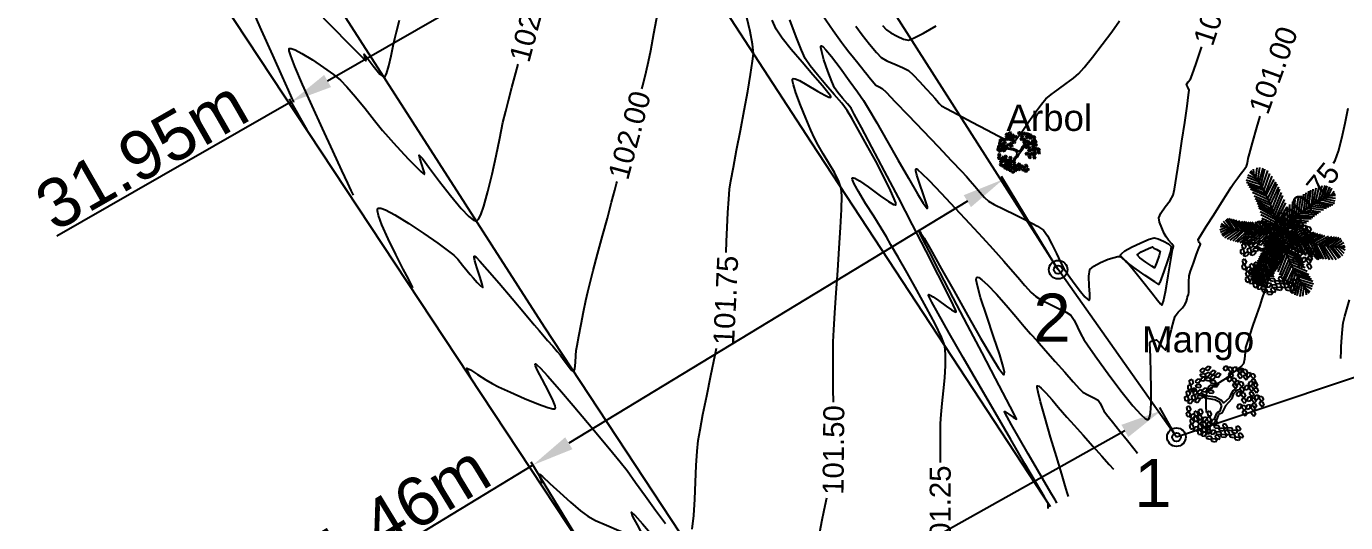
# Model space of a CAD drawing. Header units: millimetres. Extents: x 605578 to 606222, y 1311008 to 1311323.
# Drawn here: x 605671.3 to 605746.7, y 1311080.1 to 1311108.5 of the extents above; entities that cross this region are included whole.
import ezdxf
from ezdxf.enums import TextEntityAlignment as Align

# ---------------------------------------------------------------- set-up
doc = ezdxf.new("R2010")
doc.units = ezdxf.units.MM
doc.header["$LTSCALE"] = 0.0254
doc.header["$MEASUREMENT"] = 0
for name, color, linetype in [('ARBOL', 3, 'Continuous'), ('BORDE CARRETERA', 8, 'Continuous'), ('CERCO', 6, 'Continuous'), ('CIRCULO', 1, 'Continuous'), ('CONT-MJR', 30, 'Continuous'), ('CONT-MNR', 56, 'Continuous'), ('COTAS', 3, 'Continuous'), ('PTOS PI', 7, 'Continuous'), ('TEXTO ARB', 7, 'Continuous')]:
    doc.layers.add(name, color=color, linetype=linetype)
doc.styles.add('COTAS', font='arial.ttf', dxfattribs={"height": 2.8})
doc.styles.add('CURVAS DE NIVEL', font='arial.ttf', dxfattribs={"height": 1.2})
doc.styles.add('PI', font='arial.ttf', dxfattribs={"height": 2})
doc.styles.add('PUNTOS PI', font='arial.ttf', dxfattribs={"height": 0.08})
doc.dimstyles.new('COTAS LINDEROS', dxfattribs={"dimscale": 40, "dimtxt": 2.8, "dimasz": 0.06, "dimexe": 0.005, "dimexo": 0.005, "dimgap": 0.005, "dimtad": 2, "dimzin": 0, "dimdsep": 46, "dimtxsty": 'COTAS', "dimcen": 0.09, "dimclrd": 1, "dimclre": 1, "dimclrt": 3, "dimadec": 0, "dimazin": 0, "dimtfac": 1, "dimtofl": 0, "dimtmove": 0, "dimatfit": 3, "dimldrblk": 'ARCHTICK', "dimfxl": 1, "dimtolj": 1, "dimtzin": 0, "dimarcsym": 0})

# ---------------------------------------------------------------- blocks, each defined once
blk = doc.blocks.new('*U11')
at = {"layer": 'CONT-MJR', "elevation": 100.5, "flags": 128}
blk.add_lwpolyline([(605746.39, 1311089.498), (605746.392, 1311089.53), (605746.397, 1311089.625), (605746.408, 1311089.829), (605746.426, 1311090.184), (605746.456, 1311090.689), (605746.494, 1311091.172), (605746.538, 1311091.532), (605746.627, 1311091.915), (605746.774, 1311092.457), (605746.892, 1311092.861)], dxfattribs=at)
blk = doc.blocks.new('*U12')
at = {"layer": 'CONT-MJR', "elevation": 100.5, "flags": 128}
blk.add_lwpolyline([(605730.825, 1311081.598), (605730.807, 1311081.66), (605730.756, 1311081.834), (605730.645, 1311082.207), (605730.444, 1311082.874), (605730.138, 1311083.891), (605729.809, 1311085), (605729.495, 1311086.08), (605729.237, 1311087.01), (605729.097, 1311087.565), (605729.044, 1311087.829), (605729.039, 1311087.919), (605729.046, 1311087.935), (605729.067, 1311087.939), (605729.131, 1311087.91), (605729.274, 1311087.793), (605729.526, 1311087.534), (605729.89, 1311087.123), (605730.237, 1311086.715), (605730.496, 1311086.418), (605730.739, 1311086.149), (605731.153, 1311085.687), (605731.67, 1311085.108), (605732.22, 1311084.49), (605732.738, 1311083.909), (605733.153, 1311083.443), (605733.399, 1311083.167)], dxfattribs=at)
blk = doc.blocks.new('*U13')
at = {"layer": 'CONT-MNR', "elevation": 100.75, "flags": 128}
for points in [[(605745.984, 1311100.675), (605746.067, 1311100.813), (605746.26, 1311101.351), (605746.457, 1311102.1), (605746.647, 1311102.958), (605746.818, 1311103.823)], [(605738.719, 1311086.405), (605738.719, 1311086.43), (605738.717, 1311086.509), (605738.708, 1311086.684), (605738.698, 1311086.977), (605738.705, 1311087.349), (605738.758, 1311087.607), (605738.951, 1311087.795), (605739.281, 1311088.016), (605739.631, 1311088.231), (605739.884, 1311088.397), (605740.116, 1311088.574), (605740.416, 1311088.808), (605740.692, 1311089.041), (605740.85, 1311089.215), (605740.913, 1311089.481), (605740.942, 1311089.839), (605740.974, 1311090.125), (605741.047, 1311090.364), (605741.198, 1311090.819), (605741.393, 1311091.395), (605741.598, 1311091.999), (605741.779, 1311092.534), (605741.904, 1311092.907), (605742.045, 1311093.35), (605742.237, 1311093.956), (605742.432, 1311094.575), (605742.583, 1311095.059), (605742.645, 1311095.258), (605742.646, 1311095.325), (605742.646, 1311095.393), (605742.682, 1311095.575), (605742.76, 1311095.965), (605742.804, 1311096.184)]]:
    blk.add_lwpolyline(points, dxfattribs=at)
at = {"layer": 'CONT-MNR', "color": 2, "insert": (605744.351, 1311098.465, 100.75), "char_height": 1.2, "attachment_point": 5, "rotation": 50.85796, "style": 'CURVAS DE NIVEL'}
blk.add_mtext('{100.75}', dxfattribs=at)
blk = doc.blocks.new('*U14')
at = {"layer": 'CONT-MNR', "elevation": 100.75, "flags": 128}
blk.add_lwpolyline([(605730.173, 1311081.222), (605730.144, 1311081.273), (605730.06, 1311081.417), (605729.88, 1311081.726), (605729.558, 1311082.279), (605729.066, 1311083.122), (605728.531, 1311084.04), (605728.015, 1311084.934), (605727.576, 1311085.701), (605727.322, 1311086.157), (605727.207, 1311086.372), (605727.175, 1311086.444), (605727.173, 1311086.456), (605727.189, 1311086.457), (605727.257, 1311086.424), (605727.419, 1311086.313), (605727.667, 1311086.132), (605727.855, 1311086.032), (605727.709, 1311086.342), (605727.288, 1311087.16), (605726.661, 1311088.36), (605725.897, 1311089.813), (605725.066, 1311091.395), (605724.236, 1311092.976), (605723.478, 1311094.431), (605722.859, 1311095.632), (605722.511, 1311096.326), (605722.36, 1311096.647), (605722.319, 1311096.751), (605722.319, 1311096.767), (605722.332, 1311096.758), (605722.395, 1311096.671), (605722.572, 1311096.381), (605722.939, 1311095.744), (605723.557, 1311094.645), (605724.286, 1311093.34), (605725.056, 1311091.968), (605725.797, 1311090.667), (605726.439, 1311089.577), (605726.834, 1311088.95), (605727.037, 1311088.669), (605727.12, 1311088.588), (605727.144, 1311088.583), (605727.161, 1311088.606), (605727.163, 1311088.72), (605727.094, 1311089.045), (605726.899, 1311089.705), (605726.548, 1311090.764), (605726.156, 1311091.916), (605725.809, 1311092.982), (605725.62, 1311093.653), (605725.558, 1311093.989), (605725.564, 1311094.112), (605725.584, 1311094.138), (605725.614, 1311094.146), (605725.699, 1311094.123), (605725.882, 1311094), (605726.209, 1311093.701), (605726.712, 1311093.169), (605727.266, 1311092.541), (605727.814, 1311091.9), (605728.3, 1311091.329), (605728.667, 1311090.912), (605729.035, 1311090.505), (605729.522, 1311089.955), (605730.069, 1311089.334), (605730.615, 1311088.714), (605731.101, 1311088.166), (605731.465, 1311087.762), (605731.648, 1311087.573), (605731.927, 1311087.417), (605732.286, 1311087.247), (605732.52, 1311087.111), (605732.632, 1311086.935), (605732.747, 1311086.693), (605732.845, 1311086.501), (605733.003, 1311086.297), (605733.337, 1311085.878), (605733.764, 1311085.347), (605734.203, 1311084.803), (605734.569, 1311084.349), (605734.781, 1311084.086)], dxfattribs=at)
blk = doc.blocks.new('*U15')
at = {"layer": 'CONT-MJR', "elevation": 101, "flags": 128}
blk.add_lwpolyline([(605729.661, 1311080.923), (605729.661, 1311080.932), (605729.661, 1311080.97), (605729.661, 1311081.052), (605729.661, 1311081.119), (605729.666, 1311081.206), (605729.635, 1311081.265), (605729.6, 1311081.328), (605729.439, 1311081.604), (605728.999, 1311082.354), (605728.344, 1311083.474), (605727.536, 1311084.858), (605726.637, 1311086.403), (605725.71, 1311088.002), (605724.816, 1311089.55), (605724.019, 1311090.944), (605723.38, 1311092.077), (605723.025, 1311092.725), (605722.871, 1311093.026), (605722.83, 1311093.125), (605722.828, 1311093.142), (605722.847, 1311093.148), (605722.916, 1311093.127), (605723.086, 1311093.028), (605723.397, 1311092.811), (605723.834, 1311092.492), (605724.146, 1311092.275), (605724.318, 1311092.176), (605724.389, 1311092.156), (605724.408, 1311092.162), (605724.408, 1311092.179), (605724.374, 1311092.275), (605724.243, 1311092.565), (605723.939, 1311093.192), (605723.388, 1311094.288), (605722.697, 1311095.637), (605721.919, 1311097.141), (605721.106, 1311098.699), (605720.314, 1311100.212), (605719.593, 1311101.579), (605718.999, 1311102.701), (605718.583, 1311103.478), (605718.4, 1311103.81), (605718.198, 1311104.07), (605717.919, 1311104.393), (605717.645, 1311104.717), (605717.458, 1311104.983), (605717.305, 1311105.337), (605717.08, 1311105.931), (605716.854, 1311106.588), (605716.723, 1311107.041), (605716.677, 1311107.277), (605716.68, 1311107.364), (605716.693, 1311107.383), (605716.713, 1311107.382), (605716.783, 1311107.333), (605716.954, 1311107.156), (605717.276, 1311106.767), (605717.774, 1311106.119), (605718.301, 1311105.404), (605718.774, 1311104.742), (605719.115, 1311104.253), (605719.407, 1311103.777), (605719.874, 1311102.973), (605720.452, 1311101.964), (605721.076, 1311100.869), (605721.683, 1311099.812), (605722.208, 1311098.912), (605722.527, 1311098.387), (605722.686, 1311098.147), (605722.746, 1311098.076), (605722.76, 1311098.07), (605722.77, 1311098.086), (605722.763, 1311098.171), (605722.698, 1311098.409), (605722.543, 1311098.866), (605722.314, 1311099.518), (605722.165, 1311099.981), (605722.108, 1311100.228), (605722.109, 1311100.321), (605722.123, 1311100.341), (605722.142, 1311100.34), (605722.221, 1311100.288), (605722.433, 1311100.101), (605722.859, 1311099.681), (605723.558, 1311098.956), (605724.36, 1311098.102), (605725.178, 1311097.219), (605725.922, 1311096.409), (605726.505, 1311095.771), (605726.838, 1311095.406), (605727.134, 1311095.072), (605727.514, 1311094.629), (605727.931, 1311094.141), (605728.34, 1311093.67), (605728.697, 1311093.28), (605728.956, 1311093.035), (605729.291, 1311092.83), (605729.76, 1311092.597), (605730.262, 1311092.361), (605730.695, 1311092.145), (605730.957, 1311091.973), (605731.147, 1311091.695), (605731.347, 1311091.294), (605731.539, 1311090.883), (605731.703, 1311090.574), (605731.947, 1311090.222), (605732.448, 1311089.517), (605733.107, 1311088.61), (605733.827, 1311087.653), (605734.51, 1311086.798), (605734.963, 1311086.288), (605735.216, 1311086.06), (605735.332, 1311085.998), (605735.372, 1311085.998), (605735.403, 1311086.019), (605735.456, 1311086.117), (605735.513, 1311086.384), (605735.555, 1311086.919), (605735.565, 1311087.77), (605735.544, 1311088.69), (605735.512, 1311089.533), (605735.491, 1311090.055), (605735.483, 1311090.31), (605735.484, 1311090.398), (605735.487, 1311090.413), (605735.506, 1311090.433), (605735.575, 1311090.479), (605735.715, 1311090.542), (605735.867, 1311090.573), (605736.012, 1311090.406), (605736.222, 1311090.117), (605736.375, 1311089.974), (605736.456, 1311090.168), (605736.583, 1311090.621), (605736.724, 1311091.173), (605736.852, 1311091.661), (605736.936, 1311091.925), (605737.107, 1311092.146), (605737.343, 1311092.404), (605737.49, 1311092.577), (605737.549, 1311092.725), (605737.607, 1311092.914), (605737.641, 1311093.03), (605737.682, 1311093.152), (605737.718, 1311093.274), (605737.717, 1311093.492), (605737.713, 1311093.891), (605737.73, 1311094.216), (605737.811, 1311094.484), (605737.972, 1311094.948), (605738.157, 1311095.461), (605738.285, 1311095.809), (605738.349, 1311095.984), (605738.37, 1311096.043), (605738.373, 1311096.052), (605738.371, 1311096.055), (605738.359, 1311096.071), (605738.33, 1311096.105), (605738.305, 1311096.135), (605738.271, 1311096.215), (605738.241, 1311096.304), (605738.371, 1311096.517), (605738.698, 1311097.039), (605739.129, 1311097.723), (605739.572, 1311098.424), (605739.934, 1311098.995), (605740.124, 1311099.29), (605740.286, 1311099.521), (605740.505, 1311099.823), (605740.704, 1311100.096), (605740.809, 1311100.239), (605740.915, 1311100.367), (605741.011, 1311100.499), (605741.044, 1311100.62), (605741.079, 1311100.797), (605741.109, 1311100.94), (605741.182, 1311101.206), (605741.356, 1311101.836), (605741.597, 1311102.703), (605741.778, 1311103.352)], dxfattribs=at)
at = {"layer": 'CONT-MJR', "color": 2, "insert": (605742.541, 1311105.989, 101), "char_height": 1.2, "attachment_point": 5, "rotation": 70.09814, "style": 'CURVAS DE NIVEL'}
blk.add_mtext('{101.00}', dxfattribs=at)
blk = doc.blocks.new('*U16')
at = {"layer": 'CONT-MJR', "elevation": 101, "flags": 128}
blk.add_lwpolyline([(605735.81, 1311094.813), (605735.807, 1311094.806), (605735.796, 1311094.78), (605735.772, 1311094.727), (605735.748, 1311094.684), (605735.588, 1311094.783), (605735.245, 1311095.013), (605734.906, 1311095.264), (605734.757, 1311095.43), (605734.985, 1311095.597), (605735.4, 1311095.788), (605735.626, 1311095.878), (605735.667, 1311095.844), (605735.709, 1311095.807), (605735.882, 1311095.737), (605736.071, 1311095.624), (605736.016, 1311095.388), (605735.886, 1311095.015)], close=True, dxfattribs=at)
blk = doc.blocks.new('*U18')
at = {"layer": 'CONT-MNR', "elevation": 101.25, "flags": 128}
for points in [[(605723.51, 1311083.557), (605723.511, 1311084.244), (605723.516, 1311085.213), (605723.523, 1311085.78), (605723.555, 1311086.288), (605723.617, 1311086.929), (605723.691, 1311087.648), (605723.759, 1311088.392), (605723.805, 1311089.104), (605723.809, 1311089.731), (605723.756, 1311090.217), (605723.57, 1311090.72), (605723.206, 1311091.476), (605722.719, 1311092.398), (605722.167, 1311093.4), (605721.604, 1311094.393), (605721.088, 1311095.29), (605720.674, 1311096.006), (605720.419, 1311096.453), (605720.119, 1311096.955), (605719.695, 1311097.629), (605719.233, 1311098.365), (605718.82, 1311099.051), (605718.582, 1311099.49), (605718.487, 1311099.716), (605718.474, 1311099.805), (605718.484, 1311099.828), (605718.513, 1311099.838), (605718.621, 1311099.805), (605718.888, 1311099.65), (605719.376, 1311099.309), (605720.061, 1311098.809), (605720.55, 1311098.469), (605720.82, 1311098.314), (605720.931, 1311098.282), (605720.961, 1311098.292), (605720.969, 1311098.312), (605720.957, 1311098.398), (605720.875, 1311098.63), (605720.665, 1311099.101), (605720.279, 1311099.879), (605719.81, 1311100.779), (605719.31, 1311101.704), (605718.836, 1311102.559), (605718.442, 1311103.249), (605718.183, 1311103.677), (605717.873, 1311104.093), (605717.445, 1311104.602), (605716.96, 1311105.159), (605716.481, 1311105.718), (605716.069, 1311106.234), (605715.787, 1311106.661), (605715.576, 1311107.127), (605715.269, 1311107.9), (605714.908, 1311108.868)], [(605716.746, 1311109.168), (605717.386, 1311108.265), (605717.857, 1311107.596), (605718.079, 1311107.286), (605718.281, 1311107.037), (605718.55, 1311106.71), (605718.796, 1311106.411), (605718.931, 1311106.246), (605719.023, 1311106.124), (605719.135, 1311105.972), (605719.215, 1311105.867), (605719.32, 1311105.738), (605719.425, 1311105.611), (605719.533, 1311105.471), (605719.697, 1311105.262), (605719.819, 1311105.124), (605720.002, 1311105.035), (605720.187, 1311104.948), (605720.403, 1311104.728), (605720.931, 1311104.18), (605721.67, 1311103.409), (605722.519, 1311102.52), (605723.378, 1311101.619), (605724.146, 1311100.811), (605724.724, 1311100.203), (605725.009, 1311099.9), (605725.218, 1311099.661), (605725.48, 1311099.347), (605725.764, 1311099.012), (605726.036, 1311098.71), (605726.263, 1311098.496), (605726.582, 1311098.311), (605727.136, 1311098.035), (605727.81, 1311097.71), (605728.489, 1311097.374), (605729.055, 1311097.069), (605729.394, 1311096.835), (605729.632, 1311096.506), (605729.885, 1311096.027), (605730.136, 1311095.495), (605730.368, 1311095.003), (605730.562, 1311094.647), (605730.806, 1311094.291), (605731.149, 1311093.812), (605731.515, 1311093.332), (605731.773, 1311093.026), (605731.92, 1311092.883), (605731.987, 1311092.842), (605732.009, 1311092.841), (605732.029, 1311092.859), (605732.051, 1311092.948), (605732.051, 1311093.19), (605732.02, 1311093.631), (605731.992, 1311094.206), (605732.055, 1311094.584), (605732.276, 1311094.771), (605732.658, 1311094.982), (605733.104, 1311095.173), (605733.444, 1311095.282), (605733.658, 1311095.324), (605733.77, 1311095.328), (605733.814, 1311095.321), (605733.852, 1311095.305), (605733.958, 1311095.224), (605734.177, 1311095.001), (605734.551, 1311094.564), (605735.08, 1311093.901), (605735.588, 1311093.245), (605735.916, 1311092.827), (605736.083, 1311092.624), (605736.146, 1311092.56), (605736.16, 1311092.553), (605736.177, 1311092.564), (605736.211, 1311092.623), (605736.262, 1311092.78), (605736.324, 1311093.046), (605736.38, 1311093.316), (605736.434, 1311093.63), (605736.531, 1311094.229), (605736.64, 1311094.912), (605736.73, 1311095.477), (605736.769, 1311095.722), (605736.809, 1311095.824), (605736.84, 1311095.924), (605736.742, 1311096.046), (605736.55, 1311096.269), (605736.405, 1311096.461), (605736.305, 1311096.653), (605736.16, 1311096.967), (605736.035, 1311097.299), (605735.99, 1311097.548), (605736.111, 1311097.803), (605736.364, 1311098.165), (605736.634, 1311098.541), (605736.807, 1311098.843), (605736.881, 1311099.188), (605737.002, 1311099.903), (605737.153, 1311100.861), (605737.315, 1311101.936), (605737.472, 1311102.999), (605737.605, 1311103.924), (605737.697, 1311104.583), (605737.728, 1311104.85), (605737.646, 1311105.011), (605737.576, 1311105.166), (605737.68, 1311105.315), (605737.807, 1311105.47), (605737.9, 1311105.729), (605738.121, 1311106.37), (605738.43, 1311107.278), (605738.443, 1311107.316)]]:
    blk.add_lwpolyline(points, dxfattribs=at)
at = {"layer": 'CONT-MNR', "color": 2, "char_height": 1.2, "attachment_point": 5, "style": 'CURVAS DE NIVEL'}
for insert, rotation in [((605739.314, 1311109.919, 101.25), 71.76088), ((605723.507, 1311080.812, 101.25), 90.00215)]:
    blk.add_mtext('{101.25}', dxfattribs=dict(at, insert=insert, rotation=rotation))
blk = doc.blocks.new('*U19')
at = {"layer": 'CONT-MNR', "elevation": 101.25, "flags": 128}
blk.add_lwpolyline([(605736.018, 1311093.77), (605736.016, 1311093.767), (605736.008, 1311093.749), (605736.002, 1311093.738), (605735.771, 1311093.886), (605735.219, 1311094.248), (605734.563, 1311094.703), (605734.108, 1311095.05), (605733.878, 1311095.26), (605733.804, 1311095.361), (605733.796, 1311095.398), (605733.807, 1311095.431), (605733.871, 1311095.509), (605734.058, 1311095.649), (605734.425, 1311095.86), (605734.963, 1311096.118), (605735.449, 1311096.317), (605735.731, 1311096.396), (605735.963, 1311096.342), (605736.27, 1311096.211), (605736.55, 1311096.048), (605736.702, 1311095.898), (605736.658, 1311095.612), (605736.492, 1311095.076), (605736.279, 1311094.471), (605736.127, 1311094.057), (605736.048, 1311093.849), (605736.022, 1311093.78)], close=True, dxfattribs=at)
blk = doc.blocks.new('*U22')
at = {"layer": 'CONT-MJR', "elevation": 101.5, "flags": 128}
for points in [[(605717.393, 1311087), (605717.386, 1311087.75), (605717.378, 1311088.801), (605717.376, 1311089.725), (605717.385, 1311090.441), (605717.417, 1311091.131), (605717.478, 1311092.101), (605717.557, 1311093.262), (605717.644, 1311094.524), (605717.73, 1311095.798), (605717.803, 1311096.995), (605717.853, 1311098.025), (605717.871, 1311098.799), (605717.845, 1311099.228), (605717.7, 1311099.63), (605717.446, 1311100.127), (605717.131, 1311100.67), (605716.806, 1311101.211), (605716.516, 1311101.702), (605716.311, 1311102.096), (605716.105, 1311102.566), (605715.821, 1311103.236), (605715.517, 1311103.986), (605715.251, 1311104.694), (605715.107, 1311105.149), (605715.057, 1311105.384), (605715.059, 1311105.476), (605715.073, 1311105.5), (605715.101, 1311105.511), (605715.203, 1311105.496), (605715.446, 1311105.392), (605715.882, 1311105.153), (605716.485, 1311104.795), (605716.91, 1311104.553), (605717.139, 1311104.446), (605717.228, 1311104.427), (605717.249, 1311104.436), (605717.252, 1311104.454), (605717.219, 1311104.528), (605717.082, 1311104.72), (605716.767, 1311105.102), (605716.225, 1311105.727), (605715.601, 1311106.442), (605714.982, 1311107.168), (605714.458, 1311107.827), (605714.116, 1311108.339), (605713.898, 1311108.845)], [(605718.668, 1311108.496), (605719.036, 1311108.016), (605719.461, 1311107.472), (605719.852, 1311106.994), (605720.12, 1311106.713), (605720.444, 1311106.53), (605720.895, 1311106.335), (605721.348, 1311106.143), (605721.679, 1311105.966), (605721.944, 1311105.726), (605722.314, 1311105.344), (605722.702, 1311104.925), (605723.02, 1311104.573), (605723.181, 1311104.395), (605723.299, 1311104.256), (605723.445, 1311104.085), (605723.571, 1311103.957), (605723.859, 1311103.794), (605724.503, 1311103.445), (605725.327, 1311103.005), (605726.154, 1311102.567), (605726.809, 1311102.227), (605727.114, 1311102.078), (605727.326, 1311102.025), (605727.594, 1311101.983), (605727.792, 1311101.994), (605727.937, 1311102.16), (605728.215, 1311102.543), (605728.569, 1311103.048), (605728.944, 1311103.58), (605729.284, 1311104.043), (605729.532, 1311104.343), (605729.834, 1311104.603), (605730.25, 1311104.909), (605730.704, 1311105.232), (605731.121, 1311105.538), (605731.424, 1311105.797), (605731.726, 1311106.145), (605732.202, 1311106.738), (605732.758, 1311107.457), (605733.305, 1311108.184), (605733.749, 1311108.802)], [(605715.631, 1311070.568), (605715.639, 1311070.644), (605715.661, 1311070.848), (605715.707, 1311071.272), (605715.788, 1311072.024), (605715.912, 1311073.186), (605716.054, 1311074.499), (605716.201, 1311075.857), (605716.344, 1311077.158), (605716.471, 1311078.295), (605716.572, 1311079.166), (605716.637, 1311079.665), (605716.731, 1311080.174), (605716.867, 1311080.82), (605717.022, 1311081.526)]]:
    blk.add_lwpolyline(points, dxfattribs=at)
at = {"layer": 'CONT-MJR', "color": 2, "insert": (605717.402, 1311084.261, 101.5), "char_height": 1.2, "attachment_point": 5, "rotation": 89.39032, "style": 'CURVAS DE NIVEL'}
blk.add_mtext('{101.50}', dxfattribs=at)
blk = doc.blocks.new('*U23')
at = {"layer": 'CONT-MJR', "elevation": 101.5, "flags": 128}
blk.add_lwpolyline([(605700.751, 1311082.375), (605700.746, 1311082.391), (605700.725, 1311082.448), (605700.678, 1311082.572), (605700.615, 1311082.755), (605700.595, 1311082.885), (605700.768, 1311082.741), (605701.185, 1311082.356), (605701.749, 1311081.833), (605702.363, 1311081.275), (605702.93, 1311080.788), (605703.351, 1311080.473), (605703.797, 1311080.239), (605704.426, 1311079.954), (605705.124, 1311079.664), (605705.779, 1311079.415), (605706.195, 1311079.277), (605706.406, 1311079.225), (605706.485, 1311079.22), (605706.504, 1311079.228), (605706.513, 1311079.253), (605706.494, 1311079.351), (605706.395, 1311079.585), (605706.188, 1311079.986), (605705.935, 1311080.463), (605705.853, 1311080.699), (605706.047, 1311080.528), (605706.479, 1311080.046), (605707.053, 1311079.376), (605707.672, 1311078.641), (605708.236, 1311077.964), (605708.65, 1311077.47), (605708.998, 1311077.049), (605709.59, 1311076.327), (605710.357, 1311075.39), (605711.229, 1311074.322), (605712.138, 1311073.209), (605713.014, 1311072.135), (605713.787, 1311071.186), (605714.389, 1311070.448), (605714.751, 1311070.005)], dxfattribs=at)
blk = doc.blocks.new('*U24')
at = {"layer": 'CONT-MNR', "elevation": 101.75, "flags": 128}
for points in [[(605711.263, 1311095.567), (605711.286, 1311096.186), (605711.321, 1311096.996), (605711.363, 1311097.839), (605711.411, 1311098.606), (605711.461, 1311099.186), (605711.535, 1311099.663), (605711.675, 1311100.437), (605711.861, 1311101.421), (605712.073, 1311102.53), (605712.29, 1311103.678), (605712.494, 1311104.779), (605712.662, 1311105.747), (605712.777, 1311106.497), (605712.817, 1311106.943), (605712.759, 1311107.477), (605712.625, 1311108.203), (605712.451, 1311108.995)], [(605720.2, 1311108.542), (605720.42, 1311108.303), (605720.68, 1311108.127), (605721.039, 1311107.925), (605721.405, 1311107.76), (605721.685, 1311107.696), (605721.976, 1311107.815), (605722.539, 1311108.114), (605723.259, 1311108.526)], [(605696.755, 1311088.231), (605696.744, 1311088.254), (605696.704, 1311088.333), (605696.614, 1311088.507), (605696.491, 1311088.763), (605696.439, 1311088.952), (605696.639, 1311088.855), (605697.055, 1311088.586), (605697.524, 1311088.277), (605697.885, 1311088.061), (605698.255, 1311087.883), (605698.926, 1311087.574), (605699.74, 1311087.213), (605700.543, 1311086.883), (605701.071, 1311086.695), (605701.348, 1311086.626), (605701.457, 1311086.624), (605701.485, 1311086.638), (605701.5, 1311086.671), (605701.487, 1311086.791), (605701.38, 1311087.078), (605701.127, 1311087.595), (605700.746, 1311088.31), (605700.486, 1311088.809), (605700.369, 1311089.072), (605700.347, 1311089.17), (605700.357, 1311089.191), (605700.374, 1311089.189), (605700.448, 1311089.135), (605700.648, 1311088.939), (605701.054, 1311088.497), (605701.728, 1311087.727), (605702.514, 1311086.806), (605703.334, 1311085.833), (605704.109, 1311084.906), (605704.76, 1311084.125), (605705.209, 1311083.587), (605705.596, 1311083.087), (605706.088, 1311082.406), (605706.644, 1311081.623), (605707.225, 1311080.816), (605707.792, 1311080.065)], [(605709.319, 1311079.739), (605709.409, 1311080.524), (605709.47, 1311081.448), (605709.515, 1311082.425), (605709.554, 1311083.369), (605709.6, 1311084.193), (605709.662, 1311084.811), (605709.767, 1311085.411), (605709.937, 1311086.287), (605710.15, 1311087.352), (605710.388, 1311088.519), (605710.63, 1311089.7), (605710.711, 1311090.097)]]:
    blk.add_lwpolyline(points, dxfattribs=at)
at = {"layer": 'CONT-MNR', "color": 2, "insert": (605711.244, 1311092.82, 101.75), "char_height": 1.2, "attachment_point": 5, "rotation": 87.29875, "style": 'CURVAS DE NIVEL'}
blk.add_mtext('{101.75}', dxfattribs=at)
blk = doc.blocks.new('*U25')
at = {"layer": 'CONT-MJR', "elevation": 102, "flags": 128}
for points in [[(605706.441, 1311104.918), (605706.493, 1311105.12), (605706.688, 1311105.895), (605706.826, 1311106.486), (605706.951, 1311107.114), (605707.135, 1311108.092), (605707.353, 1311109.291)], [(605693.354, 1311093.537), (605693.331, 1311093.588), (605693.259, 1311093.734), (605693.097, 1311094.05), (605692.806, 1311094.611), (605692.376, 1311095.452), (605691.941, 1311096.338), (605691.577, 1311097.151), (605691.387, 1311097.67), (605691.329, 1311097.943), (605691.34, 1311098.055), (605691.361, 1311098.087), (605691.397, 1311098.104), (605691.516, 1311098.096), (605691.796, 1311097.993), (605692.318, 1311097.717), (605693.125, 1311097.22), (605693.988, 1311096.644), (605694.785, 1311096.087), (605695.394, 1311095.645), (605695.694, 1311095.416), (605695.922, 1311095.176), (605696.198, 1311094.84), (605696.457, 1311094.511), (605696.635, 1311094.294), (605696.802, 1311094.102), (605697.024, 1311093.848), (605697.232, 1311093.632), (605697.352, 1311093.558), (605697.317, 1311093.755), (605697.177, 1311094.19), (605697.006, 1311094.708), (605696.897, 1311095.075), (605696.856, 1311095.27), (605696.857, 1311095.342), (605696.868, 1311095.358), (605696.886, 1311095.353), (605696.966, 1311095.289), (605697.181, 1311095.07), (605697.609, 1311094.594), (605698.292, 1311093.802), (605699.039, 1311092.919), (605699.74, 1311092.082), (605700.287, 1311091.426), (605700.569, 1311091.09), (605700.779, 1311090.848), (605701.055, 1311090.53), (605701.346, 1311090.195), (605701.601, 1311089.9), (605701.769, 1311089.704), (605701.95, 1311089.461), (605702.185, 1311089.133), (605702.407, 1311088.85), (605702.553, 1311088.744), (605702.617, 1311088.91), (605702.648, 1311089.263), (605702.665, 1311089.659), (605702.687, 1311089.957), (605702.739, 1311090.247), (605702.839, 1311090.781), (605702.97, 1311091.457), (605703.111, 1311092.172), (605703.244, 1311092.823), (605703.35, 1311093.31), (605703.465, 1311093.768), (605703.663, 1311094.522), (605703.915, 1311095.469), (605704.194, 1311096.505), (605704.47, 1311097.529), (605704.716, 1311098.437), (605704.903, 1311099.128), (605705.003, 1311099.497), (605705.037, 1311099.624)]]:
    blk.add_lwpolyline(points, dxfattribs=at)
at = {"layer": 'CONT-MJR', "color": 2, "insert": (605705.742, 1311102.27, 102), "char_height": 1.2, "attachment_point": 5, "rotation": 75.0023, "style": 'CURVAS DE NIVEL'}
blk.add_mtext('{102.00}', dxfattribs=at)
blk = doc.blocks.new('*U26')
at = {"layer": 'CONT-MNR', "elevation": 102.25, "flags": 128}
blk.add_lwpolyline([(605689.954, 1311098.843), (605689.923, 1311098.913), (605689.834, 1311099.108), (605689.644, 1311099.518), (605689.302, 1311100.25), (605688.773, 1311101.383), (605688.184, 1311102.654), (605687.589, 1311103.953), (605687.046, 1311105.17), (605686.61, 1311106.194), (605686.376, 1311106.801), (605686.287, 1311107.094), (605686.274, 1311107.2), (605686.284, 1311107.223), (605686.312, 1311107.237), (605686.404, 1311107.233), (605686.619, 1311107.157), (605687.015, 1311106.951), (605687.618, 1311106.578), (605688.25, 1311106.148), (605688.814, 1311105.736), (605689.213, 1311105.417), (605689.582, 1311105.039), (605690.074, 1311104.464), (605690.622, 1311103.791), (605691.16, 1311103.118), (605691.62, 1311102.544), (605691.936, 1311102.168), (605692.238, 1311101.837), (605692.653, 1311101.389), (605693.111, 1311100.904), (605693.537, 1311100.463), (605693.809, 1311100.197), (605693.947, 1311100.075), (605693.999, 1311100.041), (605694.012, 1311100.04), (605694.02, 1311100.053), (605694.015, 1311100.118), (605693.969, 1311100.288), (605693.866, 1311100.588), (605693.743, 1311100.952), (605693.718, 1311101.133), (605693.895, 1311100.93), (605694.306, 1311100.383), (605694.87, 1311099.63), (605695.502, 1311098.812), (605696.12, 1311098.069), (605696.549, 1311097.623), (605696.804, 1311097.421), (605696.932, 1311097.368), (605696.982, 1311097.368), (605697.022, 1311097.386), (605697.104, 1311097.471), (605697.233, 1311097.711), (605697.413, 1311098.208), (605697.646, 1311099.048), (605697.88, 1311100.042), (605698.107, 1311101.093), (605698.317, 1311102.108), (605698.505, 1311102.991), (605698.66, 1311103.648), (605698.82, 1311104.248), (605699.019, 1311104.991), (605699.243, 1311105.831), (605699.378, 1311106.336)], dxfattribs=at)
at = {"layer": 'CONT-MNR', "color": 2, "insert": (605700.085, 1311108.988, 102.25), "char_height": 1.2, "attachment_point": 5, "rotation": 75.13187, "style": 'CURVAS DE NIVEL'}
blk.add_mtext('{102.25}', dxfattribs=at)
blk = doc.blocks.new('*U27')
at = {"layer": 'CONT-MJR', "elevation": 102.5, "flags": 128}
for points in [[(605686.554, 1311104.148), (605686.523, 1311104.219), (605686.435, 1311104.415), (605686.246, 1311104.839), (605685.9, 1311105.611), (605685.347, 1311106.844), (605684.701, 1311108.285), (605684.006, 1311109.842)], [(605688.233, 1311108.988), (605688.887, 1311108.312), (605689.538, 1311107.646), (605690.107, 1311107.071), (605690.447, 1311106.731), (605690.609, 1311106.575), (605690.663, 1311106.526), (605690.672, 1311106.521), (605690.675, 1311106.535), (605690.656, 1311106.609), (605690.601, 1311106.77), (605690.567, 1311106.908), (605690.733, 1311106.7), (605691.086, 1311106.231), (605691.468, 1311105.768), (605691.723, 1311105.575), (605691.843, 1311105.776), (605691.974, 1311106.234), (605692.104, 1311106.815), (605692.222, 1311107.382), (605692.317, 1311107.798), (605692.417, 1311108.186), (605692.589, 1311108.856)]]:
    blk.add_lwpolyline(points, dxfattribs=at)
blk = doc.blocks.new('*D497')
at = {"layer": 'COTAS', "color": 1, "lineweight": -2, "transparency": 16777216}
for p, q in [((605736.902, 1311085.175), (605736.051, 1311086.698)), ((605734.053, 1311085.353), (605710.718, 1311072.307)), ((605708.623, 1311071.136), (605687.846, 1311059.521)), ((605709.377, 1311069.787), (605708.526, 1311071.311))]:
    blk.add_line(p, q, dxfattribs=at)
at = {"layer": 'COTAS', "color": 1, "transparency": 16777216}
for points in [[(605733.858, 1311085.702), (605734.249, 1311085.003), (605736.148, 1311086.524)], [(605710.523, 1311072.656), (605710.913, 1311071.958), (605708.623, 1311071.136)]]:
    blk.add_solid(points, dxfattribs=at)
at = {"layer": 'Defpoints', "color": 0, "transparency": 16777216}
for p in [(605737, 1311085), (605708.623, 1311071.136), (605709.475, 1311069.612)]:
    blk.add_point(p, dxfattribs=at)
at = {"layer": 'COTAS', "color": 3, "transparency": 16777216, "insert": (605692.737, 1311064.123), "char_height": 2.8, "attachment_point": 5, "rotation": 29.20692, "style": 'COTAS'}
blk.add_mtext('\\A1;31.53m', dxfattribs=at)
blk = doc.blocks.new('_ArchTick')
at = {"color": 0, "linetype": 'ByBlock', "const_width": 0.15}
blk.add_lwpolyline([(-0.5, -0.5), (0.5, 0.5)], dxfattribs=at)
blk = doc.blocks.new('*D499')
at = {"layer": 'COTAS', "color": 1, "lineweight": -2, "transparency": 16777216}
for p, q in [((605730.135, 1311094.749), (605726.996, 1311099.914)), ((605725.049, 1311098.496), (605702.267, 1311084.648)), ((605700.217, 1311083.401), (605687.031, 1311075.386)), ((605703.252, 1311078.408), (605700.113, 1311083.572))]:
    blk.add_line(p, q, dxfattribs=at)
at = {"layer": 'COTAS', "color": 1, "transparency": 16777216}
for points in [[(605724.841, 1311098.838), (605725.256, 1311098.154), (605727.099, 1311099.743)], [(605702.06, 1311084.99), (605702.475, 1311084.306), (605700.217, 1311083.401)]]:
    blk.add_solid(points, dxfattribs=at)
at = {"layer": 'Defpoints', "color": 0, "transparency": 16777216}
for p in [(605730.239, 1311094.578), (605700.217, 1311083.401), (605703.356, 1311078.237)]:
    blk.add_point(p, dxfattribs=at)
at = {"layer": 'COTAS', "color": 3, "transparency": 16777216, "insert": (605691.751, 1311080.164), "char_height": 2.8, "attachment_point": 5, "rotation": 31.29439, "style": 'COTAS'}
blk.add_mtext('\\A1;31.46m', dxfattribs=at)
blk = doc.blocks.new('*D502')
at = {"layer": 'COTAS', "color": 1, "lineweight": -2, "transparency": 16777216}
for p, q in [((605715.026, 1311118.471), (605714.011, 1311120.241)), ((605712.029, 1311118.873), (605688.479, 1311105.367)), ((605686.397, 1311104.173), (605673.011, 1311096.496)), ((605687.312, 1311102.577), (605686.297, 1311104.346))]:
    blk.add_line(p, q, dxfattribs=at)
at = {"layer": 'COTAS', "color": 1, "transparency": 16777216}
for points in [[(605711.83, 1311119.22), (605712.228, 1311118.526), (605714.111, 1311120.067)], [(605688.28, 1311105.714), (605688.678, 1311105.02), (605686.397, 1311104.173)]]:
    blk.add_solid(points, dxfattribs=at)
at = {"layer": 'Defpoints', "color": 0, "transparency": 16777216}
for p in [(605715.126, 1311118.298), (605686.397, 1311104.173), (605687.411, 1311102.403)]:
    blk.add_point(p, dxfattribs=at)
at = {"layer": 'COTAS', "color": 3, "transparency": 16777216, "insert": (605677.852, 1311101.152), "char_height": 2.8, "attachment_point": 5, "rotation": 29.83547, "style": 'COTAS'}
blk.add_mtext('\\A1;31.95m', dxfattribs=at)
blk = doc.blocks.new('L', base_point=(1.368, 0.591))
for p, q in [((1.281, 0.65), (1.312, 0.675)), ((1.294, 0.6), (1.281, 0.65)), ((1.322, 0.591), (1.294, 0.6)), ((1.312, 0.675), (1.342, 0.621)), ((1.342, 0.621), (1.322, 0.591)), ((1.275, 0.567), (1.306, 0.592)), ((1.288, 0.517), (1.275, 0.567)), ((1.317, 0.508), (1.288, 0.517)), ((1.306, 0.592), (1.336, 0.538)), ((1.336, 0.538), (1.317, 0.508)), ((1.337, 0.489), (1.356, 0.548)), ((1.376, 0.484), (1.337, 0.489)), ((1.356, 0.548), (1.391, 0.554)), ((1.404, 0.527), (1.376, 0.484)), ((1.391, 0.554), (1.404, 0.527))]:
    blk.add_line(p, q)
blk = doc.blocks.new('TREE-11')
for p, q in [((18.6, 22.5), (21.7, 27.4)), ((21.7, 27.4), (25.2, 29.6)), ((22.4, 21.4), (27.6, 27.7)), ((25.2, 29.6), (26.6, 33.6)), ((27.6, 27.7), (33.5, 29.6)), ((-28.6, 13.3), (-35.2, 17.7)), ((-28.6, 17.4), (-34.8, 21.1)), ((-11.4, 15.2), (-28.6, 17.4)), ((-11.7, 10.3), (-28.6, 13.3)), ((-2.4, 5.5), (-11.7, 10.3)), ((0, 8.9), (-11.4, 15.2)), ((0, 0), (-3.1, -10.3)), ((0, 0), (-2.4, 5.5)), ((3.8, 4.1), (0, 8.9)), ((3.8, 4.1), (15.2, 14.4)), ((7.2, -0.7), (13.8, 6.7)), ((13.8, 6.7), (19.3, 12.6)), ((15.2, 14.4), (18.6, 22.5)), ((19.3, 12.6), (22.4, 21.4)), ((-9, -14), (-13.8, -25.9)), ((-5.2, -16.3), (-9.7, -27.7)), ((-3.1, -10.3), (-9, -14)), ((0.7, -13.7), (-5.2, -16.3)), ((7.2, -0.7), (0.7, -13.7)), ((-9.7, -27.7), (-6.9, -33.6))]:
    blk.add_line(p, q)
for p, xscale, yscale, zscale, rotation in [((-25.5, 58.4), 120, 120, 120, 295.0165150851705), ((9.3, 58.4), 119.9999999999999, 119.9999999999999, 119.9999999999999, 190.1248425347957), ((-48.6, 36.2), 119.9999999999998, 119.9999999999998, 119.9999999999998, 347.8021081598379), ((-33.8, 39.2), 120, 120, 120, 295.0165150851705), ((-16.6, 51), 120, 120, 120, 295.0165150851705), ((-7.2, 46.2), 120, 120, 120, 295.0165150851705), ((16.6, 38.8), 119.9999999999999, 119.9999999999999, 119.9999999999999, 190.1248425347957), ((25.5, 56.6), 119.9999999999999, 119.9999999999999, 119.9999999999999, 190.1248425347957), ((36.2, 54.3), 119.9999999999999, 119.9999999999999, 119.9999999999999, 190.1248425347957), ((50.4, 46.6), 119.9999999999999, 119.9999999999999, 119.9999999999999, 190.1248425347957), ((-54.2, 15.9), 119.9999999999998, 119.9999999999998, 119.9999999999998, 347.8021081598379), ((-41.7, 17.7), 119.9999999999998, 119.9999999999998, 119.9999999999998, 347.8021081598379), ((-30.7, 19.6), 120, 120, 120, 295.0165150851705), ((-11, 28.5), 120, 120, 120, 295.0165150851705), ((29.3, 32.2), 119.9999999999999, 119.9999999999999, 119.9999999999999, 190.1248425347957), ((32.8, 12.2), 119.9999999999999, 119.9999999999999, 119.9999999999999, 190.1248425347957), ((46.9, 23.7), 119.9999999999999, 119.9999999999999, 119.9999999999999, 190.1248425347957), ((54.5, 31), 119.9999999999999, 119.9999999999999, 119.9999999999999, 190.1248425347957), ((34.1, -10.3), 119.9999999999999, 119.9999999999999, 119.9999999999999, 190.1248425347957), ((50, -11.1), 119.9999999999999, 119.9999999999999, 119.9999999999999, 190.1248425347957), ((51.7, 3), 119.9999999999999, 119.9999999999999, 119.9999999999999, 190.1248425347957), ((64.9, 5.9), 119.9999999999999, 119.9999999999999, 119.9999999999999, 190.1248425347957), ((-15.2, -53.6), 119.9999999999998, 119.9999999999998, 119.9999999999998, 66.16076666471409), ((-1.4, -34), 119.9999999999998, 119.9999999999998, 119.9999999999998, 66.16076666471409), ((2.1, -45.5), 119.9999999999998, 119.9999999999998, 119.9999999999998, 66.16076666471409), ((22.4, -38.1), 119.9999999999998, 119.9999999999998, 119.9999999999998, 66.16076666471409), ((26.9, -50.6), 119.9999999999998, 119.9999999999998, 119.9999999999998, 66.16076666471409)]:
    blk.add_blockref('L', p, dxfattribs=dict(xscale=xscale, yscale=yscale, zscale=zscale, rotation=rotation))
at = {"xscale": 120, "yscale": 120, "zscale": 120}
for p in [(-52.1, -10.7), (-45.9, -33.3), (-38.6, -19.6), (-30.7, -16.3), (-14.8, -20), (-31.7, -43.2), (-23.8, -38.8), (-15.2, -39.5)]:
    blk.add_blockref('L', p, dxfattribs=at)
blk = doc.blocks.new('TREE-23')
for p, q in [((-22.5, 50.9), (-21.4, 59.9)), ((-20.9, 48.6), (-18.9, 60.1)), ((-19.7, 46.7), (-16.1, 59.6)), ((-18.7, 45), (-31.3, 48.8)), ((-20.1, 47.2), (-30.4, 51.1)), ((-21.6, 49.6), (-29.7, 53.4)), ((-23.8, 52.7), (-28, 56.1)), ((-24.1, 53), (-24.8, 58.7)), ((-18.2, 44.3), (-14.5, 59)), ((-16.9, 42.1), (-11.9, 57.4)), ((-15.3, 39.2), (-9.9, 54.9)), ((-14, 36.6), (-8, 52.4)), ((-13.3, 35.3), (-6, 49.5)), ((-16.6, 41.5), (-30.9, 46.6)), ((-15.5, 39.5), (-29.7, 44.7)), ((-13.8, 36.4), (-28.6, 42.8)), ((-12.6, 34), (-27.3, 40.5)), ((-11.2, 31), (-25.7, 37.5)), ((-11.7, 32.1), (-4.6, 47.3)), ((-10.5, 29.3), (-3.5, 45.4)), ((-9.4, 26.6), (-2, 42.9)), ((-8, 23), (-0.9, 40.7)), ((-6.8, 19.8), (0.6, 37.7)), ((17.8, 19.2), (20.7, 36.2)), ((20.6, 21.3), (22.6, 37.4)), ((22.8, 22.9), (25, 38.7)), ((25, 24.4), (26.8, 39.6)), ((27.8, 26.2), (28.9, 40.6)), ((28.9, 26.9), (31.8, 41.9)), ((31.2, 28.2), (34.4, 43)), ((33.8, 29.7), (37.2, 44)), ((35.8, 30.8), (39.9, 44)), ((38.2, 31.9), (41.5, 43.7)), ((40, 32.8), (43.9, 42.7)), ((42.4, 33.9), (45.7, 41.4)), ((44.5, 34.7), (47.8, 38.9)), ((-10.1, 28.3), (-24.1, 34.2)), ((-9.1, 26), (-23.1, 31.9)), ((-7.8, 22.5), (-22.3, 30.1)), ((-6.8, 19.8), (-21.3, 27.6)), ((-6.1, 17.7), (-20.5, 25.4)), ((-5.8, 16.6), (1.8, 35)), ((-5, 14), (3.3, 31.2)), ((-4.3, 11.4), (4.4, 28.3)), ((-3.7, 9.2), (5.6, 24.6)), ((5.8, 8.4), (5.8, 24.7)), ((7.9, 10.5), (8.1, 26.8)), ((9.4, 11.9), (10.8, 29.2)), ((11.2, 13.6), (12.9, 30.9)), ((13, 15.2), (15.9, 33.1)), ((15.4, 17.3), (18.1, 34.6)), ((24.1, 23.8), (38.4, 22)), ((26.6, 25.4), (41.1, 23.6)), ((28.7, 26.7), (43.2, 24.7)), ((31.4, 28.4), (45, 25.7)), ((33.2, 29.4), (46.8, 26.5)), ((36.6, 31.1), (48.2, 28.1)), ((38.7, 32.2), (48.5, 30.2)), ((41, 33.3), (49.1, 32.4)), ((44.2, 34.7), (49, 35.3)), ((-44.6, 5.5), (-50, 12.7)), ((-42.6, 4.9), (-48.5, 14)), ((-39.3, 4.1), (-46.6, 14.1)), ((-37.5, 3.7), (-44.9, 13.7)), ((-34.7, 3.1), (-43.1, 13.2)), ((-32.5, 2.7), (-41, 12.7)), ((-29.9, 2.3), (-38.3, 12.1)), ((-5.3, 15.2), (-19.9, 23.5)), ((-4.7, 12.9), (-18.8, 20.2)), ((-4, 10.3), (-18.1, 17.6)), ((-3.4, 7.9), (-17.3, 14.3)), ((-3, 6), (6.5, 21.3)), ((-2.4, 3.5), (7.4, 17.2)), ((-2, 1.1), (8.1, 13.7)), ((1.1, 3.2), (-1.9, 16.2)), ((2.7, 5), (1, 19.6)), ((4.2, 6.7), (3.1, 22)), ((10.4, 12.9), (24.8, 11.8)), ((12.1, 14.4), (27.2, 13.9)), ((13.9, 16), (28.6, 15.1)), ((15.4, 17.3), (30.3, 16.4)), ((17.4, 18.9), (32.2, 17.8)), ((20.1, 20.9), (33.7, 18.9)), ((21.9, 22.3), (35.6, 20.2)), ((-48.1, 6.6), (-54.9, 3.6)), ((-50.1, 7.3), (-54.8, 6.5)), ((-45.9, 5.9), (-54.5, 1.6)), ((-44.1, 5.3), (-53.5, -0.5)), ((-49.8, 7.2), (-53.4, 9.7)), ((-41.9, 4.7), (-52.6, -1.6)), ((-46.9, 6.2), (-51.7, 11.6)), ((-39.8, 4.2), (-50.7, -3.3)), ((-37.3, 3.6), (-48.3, -4.3)), ((-34.9, 3.1), (-45.9, -5.2)), ((-33.7, 2.9), (-43.2, -6.1)), ((-30.8, 2.4), (-41.1, -6.7)), ((-28.4, 2.1), (-39.4, -7.1)), ((-26, 1.8), (-37.1, -7.7)), ((-27.5, 2), (-35.4, 11.6)), ((-22.9, 1.6), (-35.1, -8.1)), ((-25.4, 1.8), (-33.3, 11.4)), ((-20.1, 1.4), (-32.4, -8.5)), ((-22.4, 1.5), (-31.7, 11.2)), ((-17.3, 1.3), (-30, -8.8)), ((-20.1, 1.4), (-29.6, 11)), ((-18.3, 1.4), (-27.6, 10.9)), ((-15.1, 1.3), (-26.6, -9.2)), ((-16.1, 1.3), (-25.9, 10.8)), ((-12.8, 1.4), (-24.2, -9.3)), ((-14.1, 1.3), (-23.1, 10.8)), ((-11.9, 1.4), (-20.9, 10.8)), ((-11, 1.4), (-20.9, -9.4)), ((-9.9, 1.5), (-18.1, 10.9)), ((-8.3, 1.6), (-18.1, -9.4)), ((-2.9, 5.6), (-16.7, 11.4)), ((-2.3, 2.6), (-16.2, 8.7)), ((-8, 1.6), (-15.7, 11.1)), ((-1.7, -0.6), (-15.6, 4.5)), ((-6.2, 1.7), (-14.7, -9.2)), ((-5.5, 1.8), (-13.5, 11.3)), ((-4.3, 1.9), (-11.8, -8.9)), ((-1.1, 5.6), (-11.2, -5)), ((-0.6, 2.9), (-10.5, -9.8)), ((-2.9, 2.1), (-10.1, 11.8)), ((-0.1, 0.6), (-9.8, -13.3)), ((-2.1, 2.2), (-7.9, -8.3)), ((-3, 0.7), (4.5, -7.8)), ((-1.5, -1.6), (8.8, 8.9)), ((-0.9, 4.6), (13, -0.3)), ((-0.3, 1.4), (13.7, -4.5)), ((1.3, 2.4), (3.2, -10.8)), ((1.7, 3.9), (14.9, 1.2)), ((2.1, 2), (13.4, 9.2)), ((3.5, 1.3), (7.1, -13)), ((3.7, 6.1), (17.4, 4.2)), ((4.7, 0.6), (16.8, 7.4)), ((5.4, 0.3), (10, -14.4)), ((5.6, 8.1), (19, 6)), ((7.1, 9.7), (20.9, 8)), ((7.2, -0.6), (19, 6.3)), ((8.7, 11.2), (23.1, 10.2)), ((9.2, -1.5), (21.4, 5.1)), ((11.2, -2.4), (24.3, 3.9)), ((13.5, -3.3), (26.5, 3)), ((15.5, -4.1), (29.5, 1.9)), ((17.8, -4.9), (31.2, 1.3)), ((19.7, -5.5), (33.3, 0.7)), ((22.1, -6.3), (35.6, 0)), ((-6, -10.3), (-17.2, -15.3)), ((-5.4, -8.3), (-16.6, -13.4)), ((-4.8, -6.5), (-15.8, -10.8)), ((-4.3, -4.8), (-15.2, -8.6)), ((-3.7, -2.5), (-14.7, -6.6)), ((-3.1, 0), (-14.1, -3.4)), ((0.4, -1.9), (-8.8, -17.3)), ((1.2, -5.1), (-7.9, -20.6)), ((1.8, -7.3), (-6.7, -24.4)), ((-6.3, -11.1), (-0.6, -24.8)), ((-5.6, -9.2), (0.3, -22.6)), ((2.5, -9.9), (-5.6, -27.2)), ((-5.1, -7.5), (1.4, -19.8)), ((-4.4, -5.1), (2.2, -17.3)), ((-3.9, -3.1), (3.1, -14.2)), ((-3.4, -1.3), (3.8, -11.5)), ((0.3, -1.5), (14.2, -7.2)), ((0.9, -3.9), (14.9, -10.1)), ((1.5, -6.2), (15.7, -13.4)), ((2.2, -8.8), (16.4, -15.9)), ((2.9, -11.2), (17.5, -19.3)), ((7.5, -0.7), (13.4, -16)), ((10.2, -1.9), (16.3, -17.1)), ((12.1, -2.7), (19.7, -18.3)), ((14.4, -3.7), (22.3, -19.1)), ((16.7, -4.5), (25.9, -20.1)), ((19.7, -5.5), (28.5, -20.7)), ((22.6, -6.5), (31.5, -21.3)), ((25.4, -7.3), (37.3, -0.4)), ((26, -7.4), (33.7, -21.7)), ((27.6, -7.9), (39.6, -1)), ((28.6, -8.1), (36.3, -22)), ((30.2, -8.5), (42.8, -1.6)), ((31.2, -8.7), (38.3, -22.3)), ((33.1, -9.1), (45.9, -2.1)), ((34.4, -9.4), (40.7, -22.4)), ((35.5, -9.6), (48.3, -2.4)), ((35.8, -9.6), (43.8, -22.6)), ((38.4, -10.1), (46.7, -22.6)), ((38.6, -10.1), (50.3, -2.7)), ((40.7, -10.4), (52.3, -2.8)), ((41.3, -10.5), (49.6, -22.6)), ((43.6, -10.7), (52.2, -21.5)), ((44.4, -10.8), (54.1, -3.8)), ((46.2, -11), (53.6, -20.7)), ((46.8, -11), (55.2, -5.6)), ((48.2, -11.1), (55.4, -19)), ((49.4, -11.2), (56.5, -7.4)), ((50.8, -11.3), (56.7, -17.1)), ((52.8, -11.4), (57.6, -10.2)), ((53.1, -11.3), (57.7, -13.9)), ((-10.8, -22), (-21.9, -25.9)), ((-10, -20.2), (-21, -24.2)), ((-8.8, -17.6), (-20.3, -22.8)), ((-8, -15.6), (-19.5, -21)), ((-7.3, -14), (-18.8, -19.3)), ((-6.6, -12.1), (-18.2, -17.8)), ((-11.2, -22.7), (-6.5, -35.5)), ((-10.2, -20.7), (-5.3, -33.6)), ((-9, -18), (-4.3, -31.9)), ((-8, -15.6), (-3, -29.7)), ((-7, -13.1), (-2, -27.7)), ((3.3, -12.5), (-4, -31)), ((4.4, -15.7), (-2.8, -33.7)), ((5.6, -18.9), (-1.3, -36.7)), ((7.1, -22.5), (-0.1, -38.8)), ((3.7, -13.6), (18.2, -21.2)), ((4.4, -15.7), (19, -23.4)), ((5.4, -18.4), (20, -25.8)), ((6.8, -21.9), (20.8, -27.6)), ((-18.2, -34.5), (-28.1, -36.9)), ((-16.4, -31.9), (-27.7, -35.2)), ((-15.5, -30.4), (-26.7, -33.8)), ((-14.1, -28), (-25.7, -32.4)), ((-13.1, -26.2), (-24.6, -30.7)), ((-11.9, -24), (-23.3, -28.4)), ((-17.8, -33.9), (-15.5, -45.5)), ((-16.7, -32.3), (-13.5, -44.4)), ((-15.4, -30.2), (-11.8, -42.5)), ((-14.2, -28.2), (-10.3, -40.6)), ((-13.6, -27.2), (-8.6, -38.5)), ((-12.3, -24.8), (-7.4, -36.9)), ((8.2, -25.2), (1.4, -41.4)), ((9.5, -27.9), (2.5, -43.2)), ((11.1, -31.1), (4, -45.4)), ((11.8, -32.5), (6, -48.3)), ((7.8, -24.2), (21.9, -30)), ((13.2, -35.1), (7.9, -50.8)), ((9, -26.9), (23.5, -33.2)), ((10.4, -29.8), (25.1, -36.2)), ((11.6, -32.2), (26.4, -38.5)), ((13.3, -35.3), (27.6, -40.4)), ((-19.3, -36.1), (-27.5, -38.7)), ((-20.7, -37.9), (-27.1, -40.5)), ((-22.5, -40.2), (-25.9, -42.7)), ((-22.7, -40.4), (-23.5, -44.8)), ((-21.4, -38.9), (-20.9, -45.9)), ((-20.1, -37.1), (-19, -46.1)), ((-19.1, -35.8), (-16.8, -45.9)), ((14.8, -37.9), (9.9, -53.3)), ((16.1, -40), (12.5, -54.8)), ((17.6, -42.5), (14.2, -55.4)), ((14.4, -37.3), (28.8, -42.2)), ((16.6, -40.8), (29.3, -44.5)), ((18.9, -44.3), (16.9, -55.9)), ((18, -43), (28.4, -46.7)), ((20.5, -46.7), (19.4, -55.7)), ((19.6, -45.3), (27.7, -49)), ((21.8, -48.5), (26, -51.8)), ((22.1, -48.7), (22.8, -54.4))]:
    blk.add_line(p, q)
for centre, radius, start, end in [((-126.2, -21), 126.2, 8.5439, 38.2906), ((88.5, -71.1), 114.7, 110.1895, 139.9362), ((-15.6, 104.5), 103.2, 248.0996, 277.8463), ((-98.3, 21), 97.5, 318.5391, 348.2858), ((123.4, 26.3), 126.2, 189.1509, 218.8976), ((55.8, 103.3), 114.7, 241.292, 271.0387)]:
    blk.add_arc(centre, radius, start, end)

msp = doc.modelspace()

# ---------------------------------------------------------------- linework, layer by layer
at = {"elevation": 100}
msp.add_lwpolyline([(605737, 1311085), (605730.239, 1311094.578), (605715.095, 1311118.346), (605708.496, 1311128.518), (605701.302, 1311139.56), (605686.995, 1311161.615), (605683.616, 1311169.584), (605687.243, 1311171.475), (605697.183, 1311174.09), (605715.174, 1311177.415), (605737.986, 1311182.032), (605766.921, 1311187.096), (605797.647, 1311192.781), (605804.598, 1311168.792), (605816.791, 1311128.427), (605821.506, 1311113.224), (605786.846, 1311101.683), (605779.556, 1311099.323), (605763.645, 1311093.947)], close=True, dxfattribs=at)
at = {"layer": 'BORDE CARRETERA'}
for points in [[(605670.757, 1311172.585), (605675.256, 1311165.473), (605685.244, 1311150.156), (605693.761, 1311136.819), (605704.749, 1311119.361), (605716.096, 1311101.895), (605729.784, 1311081.026)], [(605714.851, 1311070.065), (605700.874, 1311091.295), (605688.841, 1311110.073), (605677.792, 1311127.419), (605669.396, 1311140.487), (605659.041, 1311156.644), (605654.498, 1311163.929)]]:
    msp.add_lwpolyline(points, dxfattribs=at)
at = {"layer": 'CERCO', "elevation": 100}
msp.add_lwpolyline([(605729.692, 1311042.466), (605705.716, 1311074.66), (605678.971, 1311115.196), (605668.541, 1311131.661), (605649.837, 1311161.306)], dxfattribs=at)
at = {"layer": 'CIRCULO'}
for centre, radius in [((605730.239, 1311094.578, 100), 0.532), ((605730.239, 1311094.578, 100), 0.243), ((605737, 1311085, 100), 0.532), ((605737, 1311085, 100), 0.243)]:
    msp.add_circle(centre, radius, dxfattribs=at)

# ---------------------------------------------------------------- block references
at = {"layer": 'ARBOL'}
for name, p, xscale, yscale, zscale in [('TREE-11', (605727.891, 1311101.238), 0.017145, 0.017145, 0.017145), ('TREE-23', (605742.973, 1311096.601), 0.0635, 0.0635, 0.0635), ('TREE-11', (605742.761, 1311095.224), 0.03175, 0.03175, 0.03175), ('TREE-11', (605739.576, 1311086.81), 0.03175, 0.03175, 0.03175)]:
    msp.add_blockref(name, p, dxfattribs=dict(at, xscale=xscale, yscale=yscale, zscale=zscale))
at = {"layer": 'CONT-MJR'}
for name in ['*U27', '*U25', '*U22', '*U15', '*U11', '*U16', '*U12', '*U23']:
    msp.add_blockref(name, (0, 0), dxfattribs=at)
at = {"layer": 'CONT-MNR'}
for name in ['*U26', '*U24', '*U18', '*U13', '*U14', '*U19']:
    msp.add_blockref(name, (0, 0), dxfattribs=at)

# ---------------------------------------------------------------- texts
at = {"layer": 'PTOS PI', "color": 7, "style": 'PUNTOS PI'}
msp.add_text('2', height=2.75, dxfattribs=at).set_placement((605728.822, 1311090.456, 100))
msp.add_text('1', height=2.75, dxfattribs=at).set_placement((605734.593, 1311080.172, 100), align=Align.BOTTOM_LEFT)
at = {"layer": 'TEXTO ARB', "style": 'PI'}
for s, p in [('Arbol', (605727.287, 1311102.513)), ('Mango', (605735.037, 1311089.844))]:
    msp.add_text(s, height=1.5, dxfattribs=at).set_placement(p)

# ---------------------------------------------------------------- dimensions: what is measured, and where the dimension line sits
at = {"layer": 'COTAS'}
for base, p1, p2, angle, picture, middle in [((605686.397, 1311104.173, 100), (605715.126, 1311118.298, 100), (605687.411, 1311102.403, 100), 209.83547, '*D502', (605678.663, 1311099.737, 100)), ((605700.217, 1311083.401, 100), (605730.239, 1311094.578, 100), (605703.356, 1311078.237, 100), 211.29439, '*D499', (605692.598, 1311078.771, 100)), ((605708.623, 1311071.136, 100), (605737, 1311085, 100), (605709.475, 1311069.612, 100), 209.20692, '*D497', (605693.533, 1311062.7, 100))]:
    dim = msp.add_linear_dim(base=base, p1=p1, p2=p2, angle=angle, dimstyle='COTAS LINDEROS', override={"dimpost": 'm'}, dxfattribs=at)
    dim.commit()
    dim.dimension.update_dxf_attribs({"geometry": picture, "text_midpoint": middle, "dimtype": 161})

doc.saveas('drawing.dxf')
